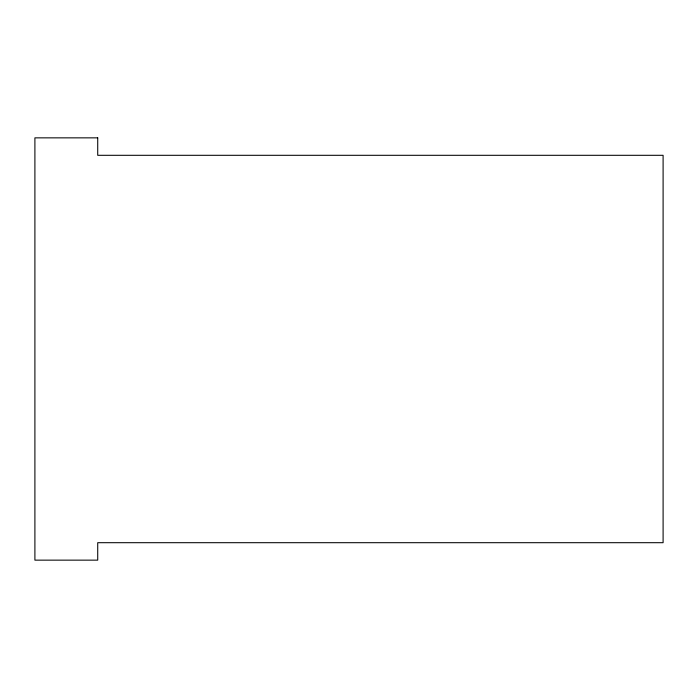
<?xml version="1.0" encoding="UTF-8"?>
<svg xmlns="http://www.w3.org/2000/svg" width="698" height="698" viewBox="0 0 698 698"><rect width="100%" height="100%" fill="white"/><g stroke="black" fill="none" stroke-linecap="round" stroke-linejoin="round"><path stroke-width="1.05" d="M97.72 137.855L34.9 137.855L34.9 560.145L97.72 560.145L97.72 542.695L663.1 542.695L663.1 155.305L97.72 155.305L97.72 137.855"/></g></svg>
